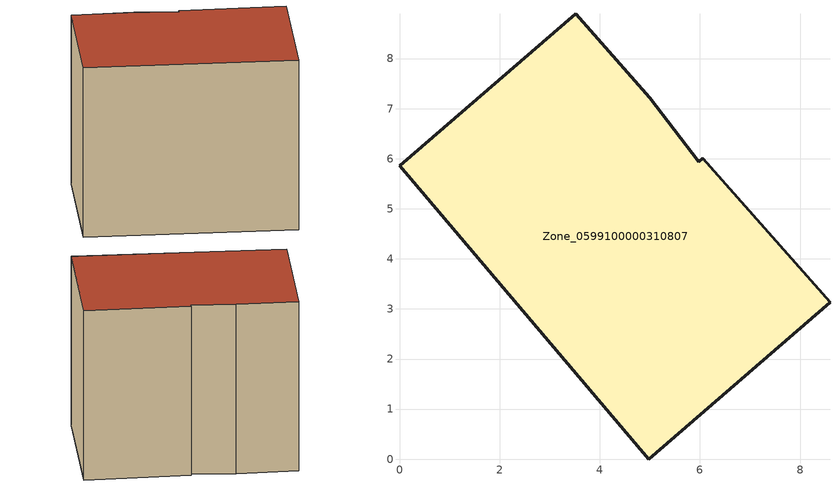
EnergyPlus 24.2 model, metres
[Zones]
Zone_0599100000310807
 floor ground (C_G): 3.52,8.89 5,7.22 5.98,5.94 6.06,6.01 8.6,3.13 4.97,0 0,5.86 z0
 wall outside (C_F): 4.97,0 8.6,3.13 6.06,6.01 5.98,5.94 5,7.22 3.52,8.89 0,5.86 4.97,0 z0:6.58
 roof outside (C_R): 5,7.22 3.52,8.89 0,5.86 4.97,0 8.6,3.13 6.06,6.01 5.98,5.94 z6.58
[BUILDING]
Pand.0599100000310807: North Axis=0; Terrain=City; Loads Convergence Tolerance Value=0.04; Temperature Convergence Tolerance Value=0.4; Solar Distribution=FullExterior; Maximum Number of Warmup Days=25; Minimum Number of Warmup Days=1
[Site:Location]
Rotterdam.The.Hague.AP_ZH_NLD Design_Conditions: Latitude=51.96; Longitude=4.45; Time Zone=1; Elevation=-4.5
[SITE:GROUNDTEMPERATURE:BUILDINGSURFACE]
18, 18, 18, 18, 18, 18, 18, 18, 18, 18, 18, 18
[MATERIAL] Thermal Absorptance=0.9; Solar Absorptance=0.7; Visible Absorptance=0.7
Name | Roughness | Thickness | Conductivity | Density | Specific Heat
G.TC.1946 | MediumSmooth | 0.15 | 1 | 540 | 1210
F.TC.1946 | Rough | 0.3 | 0.857143 | 1920 | 840
R.TC.1946 | MediumRough | 0.2 | 0.909091 | 1500 | 1000
[CONSTRUCTION]
C_G: G.TC.1946
C_F: F.TC.1946
C_R: R.TC.1946
[ZONE]
Zone_0599100000310807: Type=1; Multiplier=1; Ceiling Height=Autocalculate; Volume=Autocalculate; Floor Area=autocalculate; Part of Total Floor Area=Yes
[ZONEINFILTRATION:DESIGNFLOWRATE]
Infil_Zone_0599100000310807: Zone or ZoneList or Space or SpaceList=Zone_0599100000310807; Schedule=AlwaysOn; Design Flow Rate Calculation Method=Flow/Area; Flow Rate per Floor Area=0.003; Constant Term Coefficient=1; Temperature Term Coefficient=0; Velocity Term Coefficient=0; Velocity Squared Term Coefficient=0
[HVACTEMPLATE:ZONE:IDEALLOADSAIRSYSTEM]
Zone_0599100000310807: Maximum Heating Supply Air Temperature=50; Minimum Cooling Supply Air Temperature=13; Maximum Heating Supply Air Humidity Ratio=0.0156; Minimum Cooling Supply Air Humidity Ratio=0.0077; Heating Limit=NoLimit; Cooling Limit=NoLimit; Dehumidification Control Type=ConstantSensibleHeatRatio; Cooling Sensible Heat Ratio=0.7; Dehumidification Setpoint=60; Humidification Control Type=None; Humidification Setpoint=30; Outdoor Air Method=None; Outdoor Air Flow Rate per Person=0.00944; Outdoor Air Flow Rate per Zone Floor Area=0; Outdoor Air Flow Rate per Zone=0; Demand Controlled Ventilation Type=None; Outdoor Air Economizer Type=NoEconomizer; Heat Recovery Type=None; Sensible Heat Recovery Effectiveness=0.7; Latent Heat Recovery Effectiveness=0.65
[ZONECONTROL:THERMOSTAT]
ThermostatControl_Zone_0599100000310807: Zone or ZoneList=Zone_0599100000310807; Control Type Schedule=DualSetpointControlType; Control 1=Thermostat_Zone_0599100000310807; Temperature Difference Between Cutout And Setpoint=0
[THERMOSTATSETPOINT:DUALSETPOINT]
Thermostat_Zone_0599100000310807: Heating Setpoint Temperature Schedule=HeatingSetpoint_Zone_0599100000310807; Cooling Setpoint Temperature Schedule=CoolingSetpoint_Zone_0599100000310807
[SCHEDULE:COMPACT]
HeatingSetpoint_Zone_0599100000310807: Through: 12/31, For: AllDays, Until: 24:00, 21
CoolingSetpoint_Zone_0599100000310807: Through: 12/31, For: AllDays, Until: 24:00, 24
DualSetpointControlType: Through: 12/31, For: AllDays, Until: 24:00, 4
AlwaysOn: Through: 12/31, For: AllDays, Until: 24:00, 1
